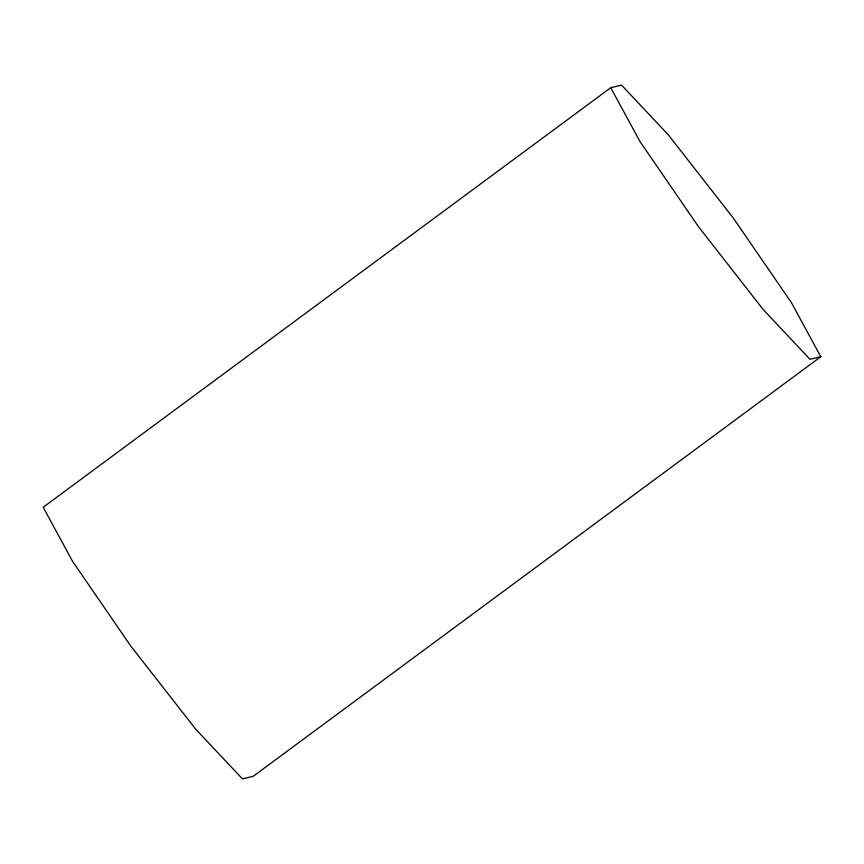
<?xml version="1.0" encoding="UTF-8"?>
<svg xmlns="http://www.w3.org/2000/svg" width="864" height="864" viewBox="0 0 864 864"><rect width="100%" height="100%" fill="white"/><g stroke="black" fill="none" stroke-linecap="round" stroke-linejoin="round"><path stroke-width="1.3" d="M610.762 87.707L43.2 507.265L72.5 561.233L130.723 645.97L195.631 729.097L242.428 778.874L253.238 776.293L820.8 356.735L791.5 302.767L733.277 218.03L668.369 134.903L621.572 85.126L610.762 87.707L640.062 141.674L698.285 226.411L763.193 309.539L809.989 359.316L820.8 356.735"/></g></svg>
